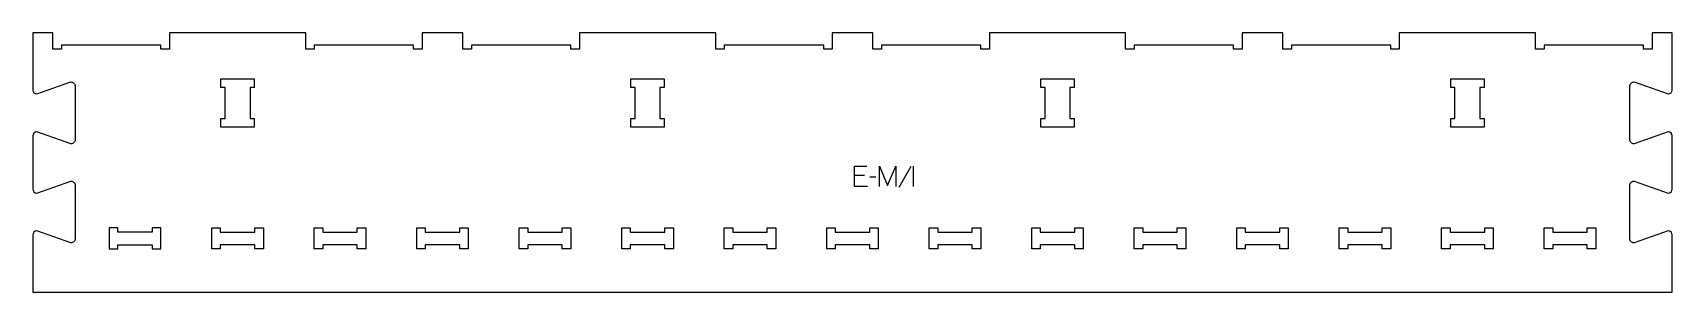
# Model space of a CAD drawing. Extents: x -1200 to 1200, y -184 to 195.
import ezdxf

# ---------------------------------------------------------------- set-up
doc = ezdxf.new("R2010")
doc.units = 0
for name, color, linetype in [('1_ANYTOOL_1MMDEEP_LABELS_S', 2, 'CONTINUOUS'), ('3_ANYTOOL_CUTTHROUGH_INSID', 4, 'CONTINUOUS'), ('4_ANYTOOL_CUTTHROUGH_OUTSI', 5, 'CONTINUOUS')]:
    doc.layers.add(name, color=color, linetype=linetype)

msp = doc.modelspace()

# ---------------------------------------------------------------- linework, layer by layer
at = {"layer": '1_ANYTOOL_1MMDEEP_LABELS_S'}
for p, q in [((88.7, 0), (88.7, -30)), ((17.7, -13.9), (3, -13.9)), ((34.2, -16.1), (25.4, -16.2)), ((85.2, -0.5), (68, -31.2))]:
    msp.add_line(p, q, dxfattribs=at)
for points in [[(21.9, -30), (3, -30), (3, 0), (20.8, 0)], [(39.3, -30), (39.3, 0), (51.3, -28.4), (63.3, -0.1), (63.3, -30)]]:
    msp.add_lwpolyline(points, dxfattribs=at)
at = {"layer": '3_ANYTOOL_CUTTHROUGH_INSID'}
for points in [[(-924.3, 57.1), (-924.3, 69.6), (-918.3, 69.6), (-918.3, 115.1), (-924.3, 115.1), (-924.3, 127.6), (-875.8, 127.6), (-875.8, 115.1), (-881.8, 115.1), (-881.8, 69.6), (-875.8, 69.6), (-875.8, 57.1)], [(-324.3, 57.1), (-324.3, 69.6), (-318.3, 69.6), (-318.3, 115.1), (-324.3, 115.1), (-324.3, 127.6), (-275.8, 127.6), (-275.8, 115.1), (-281.8, 115.1), (-281.8, 69.6), (-275.8, 69.6), (-275.8, 57.1)], [(275.8, 57.1), (275.8, 69.6), (281.8, 69.6), (281.8, 115.1), (275.8, 115.1), (275.8, 127.6), (324.3, 127.6), (324.3, 115.1), (318.3, 115.1), (318.3, 69.6), (324.3, 69.6), (324.3, 57.1)], [(875.8, 57.1), (875.8, 69.6), (881.8, 69.6), (881.8, 115.1), (875.8, 115.1), (875.8, 127.6), (924.3, 127.6), (924.3, 115.1), (918.3, 115.1), (918.3, 69.6), (924.3, 69.6), (924.3, 57.1)], [(-1075.3, -96.4), (-1075.3, -90.4), (-1087.8, -90.4), (-1087.8, -120.9), (-1075.3, -120.9), (-1075.3, -114.9), (-1024.8, -114.9), (-1024.8, -120.9), (-1012.3, -120.9), (-1012.3, -90.4), (-1024.8, -90.4), (-1024.8, -96.4)], [(-874.8, -96.4), (-874.8, -90.4), (-862.3, -90.4), (-862.3, -120.9), (-874.8, -120.9), (-874.8, -114.9), (-925.3, -114.9), (-925.3, -120.9), (-937.8, -120.9), (-937.8, -90.4), (-925.3, -90.4), (-925.3, -96.4)], [(-775.3, -114.9), (-775.3, -120.9), (-787.8, -120.9), (-787.8, -90.4), (-775.3, -90.4), (-775.3, -96.4), (-724.8, -96.4), (-724.8, -90.4), (-712.3, -90.4), (-712.3, -120.9), (-724.8, -120.9), (-724.8, -114.9)], [(-574.8, -96.4), (-574.8, -90.4), (-562.3, -90.4), (-562.3, -120.9), (-574.8, -120.9), (-574.8, -114.9), (-625.3, -114.9), (-625.3, -120.9), (-637.8, -120.9), (-637.8, -90.4), (-625.3, -90.4), (-625.3, -96.4)], [(-475.3, -114.9), (-475.3, -120.9), (-487.8, -120.9), (-487.8, -90.4), (-475.3, -90.4), (-475.3, -96.4), (-424.7, -96.4), (-424.7, -90.4), (-412.2, -90.4), (-412.2, -120.9), (-424.7, -120.9), (-424.7, -114.9)], [(-274.7, -96.4), (-274.7, -90.4), (-262.2, -90.4), (-262.2, -120.9), (-274.7, -120.9), (-274.7, -114.9), (-325.2, -114.9), (-325.2, -120.9), (-337.7, -120.9), (-337.7, -90.4), (-325.2, -90.4), (-325.2, -96.4)], [(-175.2, -114.9), (-175.2, -120.9), (-187.7, -120.9), (-187.7, -90.4), (-175.2, -90.4), (-175.2, -96.4), (-124.7, -96.4), (-124.7, -90.4), (-112.2, -90.4), (-112.2, -120.9), (-124.7, -120.9), (-124.7, -114.9)], [(25.3, -96.4), (25.3, -90.4), (37.8, -90.4), (37.8, -120.9), (25.3, -120.9), (25.3, -114.9), (-25.2, -114.9), (-25.2, -120.9), (-37.7, -120.9), (-37.7, -90.4), (-25.2, -90.4), (-25.2, -96.4)], [(124.8, -114.9), (124.8, -120.9), (112.3, -120.9), (112.3, -90.4), (124.8, -90.4), (124.8, -96.4), (175.3, -96.4), (175.3, -90.4), (187.8, -90.4), (187.8, -120.9), (175.3, -120.9), (175.3, -114.9)], [(325.3, -96.4), (325.3, -90.4), (337.8, -90.4), (337.8, -120.9), (325.3, -120.9), (325.3, -114.9), (274.8, -114.9), (274.8, -120.9), (262.3, -120.9), (262.3, -90.4), (274.8, -90.4), (274.8, -96.4)], [(424.8, -114.9), (424.8, -120.9), (412.3, -120.9), (412.3, -90.4), (424.8, -90.4), (424.8, -96.4), (475.3, -96.4), (475.3, -90.4), (487.8, -90.4), (487.8, -120.9), (475.3, -120.9), (475.3, -114.9)], [(625.3, -96.4), (625.3, -90.4), (637.8, -90.4), (637.8, -120.9), (625.3, -120.9), (625.3, -114.9), (574.8, -114.9), (574.8, -120.9), (562.3, -120.9), (562.3, -90.4), (574.8, -90.4), (574.8, -96.4)], [(724.8, -114.9), (724.8, -120.9), (712.3, -120.9), (712.3, -90.4), (724.8, -90.4), (724.8, -96.4), (775.3, -96.4), (775.3, -90.4), (787.8, -90.4), (787.8, -120.9), (775.3, -120.9), (775.3, -114.9)], [(925.3, -96.4), (925.3, -90.4), (937.8, -90.4), (937.8, -120.9), (925.3, -120.9), (925.3, -114.9), (874.8, -114.9), (874.8, -120.9), (862.3, -120.9), (862.3, -90.4), (874.8, -90.4), (874.8, -96.4)], [(1024.8, -114.9), (1024.8, -120.9), (1012.3, -120.9), (1012.3, -90.4), (1024.8, -90.4), (1024.8, -96.4), (1075.3, -96.4), (1075.3, -90.4), (1087.8, -90.4), (1087.8, -120.9), (1075.3, -120.9), (1075.3, -114.9)]]:
    msp.add_lwpolyline(points, close=True, dxfattribs=at)
at = {"layer": '4_ANYTOOL_CUTTHROUGH_OUTSI'}
msp.add_lwpolyline([(-1199.8, 111.4, 0.412073), (-1194, 105.7), (-1144.1, 123.2), (-1144, 123.2, -0.414214), (-1137.8, 116.9), (-1137.8, 38.9, -0.414214), (-1144, 32.7), (-1144.1, 32.7), (-1194, 50.2, 0.412073), (-1199.8, 44.4), (-1199.8, -33.6, 0.412073), (-1194, -39.3), (-1144.1, -21.8), (-1144, -21.8, -0.414214), (-1137.8, -28.1), (-1137.8, -106.1, -0.414214), (-1144, -112.3), (-1144.1, -112.3), (-1194, -94.8, 0.412073), (-1199.8, -100.6), (-1199.8, -184.4), (1199.8, -184.4), (1199.8, -100.6, 0.412073), (1194, -94.8), (1144.1, -112.3), (1144, -112.3, -0.414214), (1137.8, -106.1), (1137.8, -28.1, -0.414214), (1144, -21.8), (1144.1, -21.8), (1194, -39.3, 0.412073), (1199.8, -33.6), (1199.8, 44.4, 0.412073), (1194, 50.2), (1144.1, 32.7), (1144, 32.7, -0.414214), (1137.8, 38.9), (1137.8, 116.9, -0.414214), (1144, 123.2), (1144.1, 123.2), (1194, 105.7, 0.412073), (1199.8, 111.4), (1199.8, 195.1), (1170.3, 195.1), (1170.3, 171.4, -0.414214), (1170, 171.1), (1158, 171.1, -0.414214), (1157.8, 171.4), (1157.8, 177.1), (1012.3, 177.1), (1012.3, 171.4, -0.414214), (1012, 171.1), (1000, 171.1, -0.414214), (999.8, 171.4), (999.8, 195.1), (800.3, 195.1), (800.3, 171.4, -0.414214), (800, 171.1), (788, 171.1, -0.414214), (787.8, 171.4), (787.8, 177.1), (642.3, 177.1), (642.3, 171.4, -0.414214), (642, 171.1), (630, 171.1, -0.414214), (629.8, 171.4), (629.8, 195.1), (570.3, 195.1), (570.3, 171.4, -0.414214), (570, 171.1), (558, 171.1, -0.414214), (557.8, 171.4), (557.8, 177.1), (412.3, 177.1), (412.3, 171.4, -0.414214), (412, 171.1), (400, 171.1, -0.414214), (399.8, 171.4), (399.8, 195.1), (200.3, 195.1), (200.3, 171.4, -0.414214), (200, 171.1), (188, 171.1, -0.414214), (187.8, 171.4), (187.8, 177.1), (42.3, 177.1), (42.3, 171.4, -0.414214), (42, 171.1), (30, 171.1, -0.414214), (29.8, 171.4), (29.8, 195.1), (-29.7, 195.1), (-29.7, 171.4, -0.414214), (-30, 171.1), (-42, 171.1, -0.414214), (-42.2, 171.4), (-42.2, 177.1), (-187.7, 177.1), (-187.7, 171.4, -0.414214), (-188, 171.1), (-200, 171.1, -0.414214), (-200.2, 171.4), (-200.2, 195.1), (-399.7, 195.1), (-399.7, 171.4, -0.414214), (-400, 171.1), (-412, 171.1, -0.414214), (-412.2, 171.4), (-412.2, 177.1), (-557.8, 177.1), (-557.8, 171.4, -0.414214), (-558, 171.1), (-570, 171.1, -0.414214), (-570.3, 171.4), (-570.3, 195.1), (-629.8, 195.1), (-629.8, 171.4, -0.414214), (-630, 171.1), (-642, 171.1, -0.414214), (-642.3, 171.4), (-642.3, 177.1), (-787.8, 177.1), (-787.8, 171.4, -0.414214), (-788, 171.1), (-800, 171.1, -0.414214), (-800.3, 171.4), (-800.3, 195.1), (-999.8, 195.1), (-999.8, 171.4, -0.414214), (-1000, 171.1), (-1012, 171.1, -0.414214), (-1012.3, 171.4), (-1012.3, 177.1), (-1157.8, 177.1), (-1157.8, 171.4, -0.414214), (-1158, 171.1), (-1170, 171.1, -0.414214), (-1170.3, 171.4), (-1170.3, 195.1), (-1199.8, 195.1)], format="xyb", close=True, dxfattribs=at)

doc.saveas('drawing.dxf')
